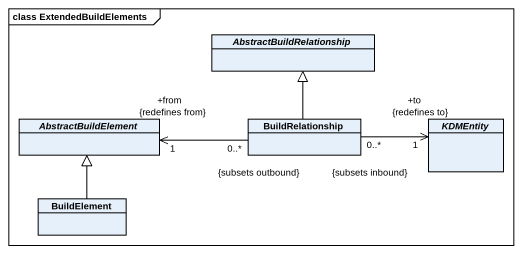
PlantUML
@startuml
mainframe class ExtendedBuildElements
hide circle
hide empty members
abstract class AbstractBuildRelationship
abstract class AbstractBuildElement
class BuildRelationship
abstract class KDMEntity
class BuildElement
BuildRelationship -up-|> AbstractBuildRelationship
BuildRelationship "0..*\n{subsets outbound}" -left-> "+from\n1\n{redefines from}" AbstractBuildElement
BuildRelationship "0..*\n{subsets inbound}" -right-> "+to\n1\n{redefines to}" KDMEntity
BuildElement -up-|> AbstractBuildElement
@enduml
